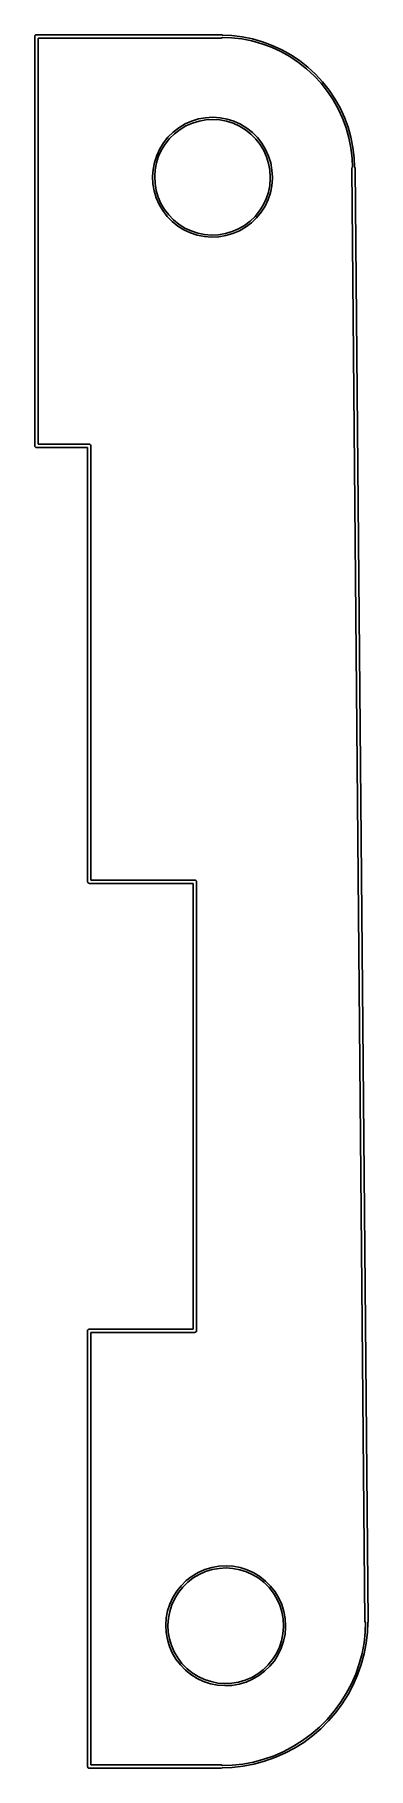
# Model space of a CAD drawing. Extents: x 250.6 to 265.6, y -95.9 to -17.8.
import ezdxf

# ---------------------------------------------------------------- set-up
doc = ezdxf.new("R2010")
doc.units = 0
doc.layers.add('BLACK', color=7, linetype='CONTINUOUS')

msp = doc.modelspace()

# ---------------------------------------------------------------- linework, layer by layer
at = {"layer": 'BLACK', "linetype": 'CONTINUOUS'}
for p, q in [((250.552, -17.8594), (250.553, -17.8496)), ((250.552, -36.3141), (250.552, -17.8594)), ((250.553, -17.8464), (250.555, -17.8435)), ((250.553, -17.8496), (250.553, -17.8464)), ((250.555, -17.8435), (250.556, -17.8337)), ((250.556, -17.8337), (250.569, -17.8188)), ((250.569, -17.8188), (250.579, -17.8019)), ((250.579, -17.8019), (250.585, -17.7996)), ((250.585, -17.7996), (250.589, -17.7944)), ((250.589, -17.7944), (250.608, -17.7911)), ((250.608, -17.7911), (250.627, -17.7844)), ((250.627, -17.7844), (258.961, -17.7844)), ((258.961, -17.9344), (250.702, -17.9344)), ((250.702, -17.9344), (250.702, -36.2391)), ((258.961, -17.7844), (258.987, -17.7889)), ((259.009, -17.9168), (258.961, -17.9344)), ((258.987, -17.7889), (259.014, -17.8115)), ((259.015, -17.907), (259.009, -17.9168)), ((259.014, -17.8115), (259.432, -17.8279)), ((259.425, -17.923), (259.015, -17.907)), ((259.885, -17.9776), (259.425, -17.923)), ((259.432, -17.8279), (259.9, -17.8833)), ((259.9, -17.8833), (260.363, -17.9752)), ((260.34, -18.0681), (259.885, -17.9776)), ((260.787, -18.194), (260.34, -18.0681)), ((260.363, -17.9752), (260.816, -18.1032)), ((261.222, -18.3545), (260.787, -18.194)), ((260.816, -18.1032), (261.258, -18.2663)), ((261.643, -18.5487), (261.222, -18.3545)), ((261.258, -18.2663), (261.687, -18.4637)), ((262.048, -18.7754), (261.643, -18.5487)), ((261.687, -18.4637), (262.098, -18.694)), ((262.098, -18.694), (262.49, -18.9559)), ((262.434, -19.0331), (262.048, -18.7754)), ((262.798, -19.3203), (262.434, -19.0331)), ((262.49, -18.9559), (262.86, -19.2477)), ((263.139, -19.6351), (262.798, -19.3203)), ((262.86, -19.2477), (263.206, -19.5677)), ((263.453, -19.9758), (263.139, -19.6351)), ((263.206, -19.5677), (263.526, -19.9138)), ((263.741, -20.3401), (263.453, -19.9758)), ((263.526, -19.9138), (263.818, -20.284)), ((263.818, -20.284), (264.08, -20.6759)), ((263.998, -20.7258), (263.741, -20.3401)), ((264.225, -21.1305), (263.998, -20.7258)), ((264.08, -20.6759), (264.31, -21.0871)), ((264.31, -21.0871), (264.507, -21.5152)), ((257.047, -21.9764), (257.326, -21.8103)), ((257.326, -21.8103), (257.623, -21.6789)), ((257.656, -21.7681), (257.369, -21.8949)), ((257.623, -21.6789), (257.934, -21.5841)), ((257.956, -21.6767), (257.656, -21.7681)), ((257.934, -21.5841), (258.254, -21.5274)), ((258.265, -21.622), (257.956, -21.6767)), ((258.254, -21.5274), (258.578, -21.5096)), ((258.578, -21.6048), (258.265, -21.622)), ((258.578, -21.5096), (258.903, -21.5308)), ((258.891, -21.6253), (258.578, -21.6048)), ((259.199, -21.6832), (258.891, -21.6253)), ((258.903, -21.5308), (259.222, -21.5909)), ((259.498, -21.7778), (259.199, -21.6832)), ((259.222, -21.5909), (259.532, -21.6889)), ((259.783, -21.9075), (259.498, -21.7778)), ((259.532, -21.6889), (259.828, -21.8234)), ((259.828, -21.8234), (260.105, -21.9924)), ((264.419, -21.5517), (264.225, -21.1305)), ((264.58, -21.9869), (264.419, -21.5517)), ((264.507, -21.5152), (264.67, -21.9574)), ((256.185, -22.9336), (256.355, -22.657)), ((256.355, -22.657), (256.558, -22.4029)), ((256.628, -22.4666), (256.433, -22.7118)), ((256.558, -22.4029), (256.789, -22.1749)), ((256.852, -22.2467), (256.628, -22.4666)), ((256.789, -22.1749), (257.047, -21.9764)), ((257.1, -22.0552), (256.852, -22.2467)), ((257.369, -21.8949), (257.1, -22.0552)), ((260.051, -22.0706), (259.783, -21.9075)), ((260.297, -22.2647), (260.051, -22.0706)), ((260.105, -21.9924), (260.36, -22.1936)), ((260.518, -22.487), (260.297, -22.2647)), ((260.36, -22.1936), (260.589, -22.424)), ((260.711, -22.7342), (260.518, -22.487)), ((260.589, -22.424), (260.789, -22.6802)), ((264.706, -22.4334), (264.58, -21.9869)), ((264.67, -21.9574), (264.798, -22.4111)), ((264.796, -22.8884), (264.706, -22.4334)), ((264.798, -22.4111), (264.89, -22.8734)), ((255.949, -23.5381), (256.049, -23.2287)), ((256.137, -23.2633), (256.041, -23.5617)), ((256.049, -23.2287), (256.185, -22.9336)), ((256.269, -22.9786), (256.137, -23.2633)), ((256.433, -22.7118), (256.269, -22.9786)), ((260.872, -23.0027), (260.711, -22.7342)), ((260.789, -22.6802), (260.957, -22.9586)), ((261.001, -23.2888), (260.872, -23.0027)), ((260.957, -22.9586), (261.09, -23.2551)), ((261.094, -23.5882), (261.001, -23.2888)), ((261.09, -23.2551), (261.186, -23.5655)), ((264.851, -23.349), (264.796, -22.8884)), ((264.867, -23.7593), (264.851, -23.349)), ((264.89, -22.8734), (264.946, -23.3415)), ((264.946, -23.3415), (264.962, -23.7586)), ((255.864, -24.1812), (255.887, -23.8571)), ((255.864, -24.1822), (255.864, -24.1812)), ((255.88, -24.5058), (255.864, -24.1822)), ((255.887, -23.8571), (255.949, -23.5381)), ((255.982, -23.8695), (255.96, -24.1822)), ((255.96, -24.1822), (255.975, -24.4954)), ((256.041, -23.5617), (255.982, -23.8695)), ((261.15, -23.8966), (261.094, -23.5882)), ((261.169, -24.2095), (261.15, -23.8966)), ((261.168, -24.2641), (261.169, -24.2095)), ((261.186, -23.5655), (261.245, -23.8852)), ((261.245, -23.8852), (261.264, -24.2095)), ((261.264, -24.2095), (261.264, -24.2661)), ((264.839, -23.8132), (264.844, -23.7875)), ((265.435, -89.2976), (264.839, -23.8132)), ((264.844, -23.7875), (264.867, -23.7593)), ((264.962, -23.7586), (264.971, -23.7638)), ((264.971, -23.7638), (264.989, -23.8118)), ((264.989, -23.8118), (265.585, -89.2963)), ((255.935, -24.8261), (255.88, -24.5058)), ((256.029, -25.1374), (255.935, -24.8261)), ((255.975, -24.4954), (256.028, -24.8043)), ((256.028, -24.8043), (256.118, -25.1047)), ((260.981, -25.1811), (261.08, -24.8837)), ((261.172, -24.9083), (261.069, -25.2166)), ((261.08, -24.8837), (261.143, -24.5765)), ((261.143, -24.5765), (261.168, -24.2641)), ((261.237, -24.59), (261.172, -24.9083)), ((261.264, -24.2661), (261.237, -24.59)), ((256.158, -25.4353), (256.029, -25.1374)), ((256.118, -25.1047), (256.243, -25.3921)), ((256.323, -25.7154), (256.158, -25.4353)), ((256.243, -25.3921), (256.402, -25.6623)), ((256.52, -25.9738), (256.323, -25.7154)), ((256.402, -25.6623), (256.592, -25.9115)), ((260.482, -25.9726), (260.679, -25.7295)), ((260.679, -25.7295), (260.847, -25.4644)), ((260.93, -25.5103), (260.757, -25.7851)), ((260.847, -25.4644), (260.981, -25.1811)), ((261.069, -25.2166), (260.93, -25.5103)), ((256.747, -26.2065), (256.52, -25.9738)), ((256.592, -25.9115), (256.811, -26.1361)), ((257, -26.4104), (256.747, -26.2065)), ((256.811, -26.1361), (257.055, -26.3327)), ((257.276, -26.5823), (257, -26.4104)), ((257.055, -26.3327), (257.321, -26.4986)), ((257.321, -26.4986), (257.605, -26.6314)), ((259.446, -26.6603), (259.735, -26.5365)), ((259.735, -26.5365), (260.006, -26.3791)), ((260.058, -26.4584), (259.777, -26.6216)), ((260.006, -26.3791), (260.256, -26.1902)), ((260.318, -26.2626), (260.058, -26.4584)), ((260.256, -26.1902), (260.482, -25.9726)), ((260.552, -26.0371), (260.318, -26.2626)), ((260.757, -25.7851), (260.552, -26.0371)), ((257.57, -26.7199), (257.276, -26.5823)), ((257.879, -26.8211), (257.57, -26.7199)), ((257.605, -26.6314), (257.903, -26.729)), ((258.198, -26.8845), (257.879, -26.8211)), ((257.903, -26.729), (258.211, -26.7902)), ((258.522, -26.9092), (258.198, -26.8845)), ((258.211, -26.7902), (258.523, -26.814)), ((258.846, -26.8947), (258.522, -26.9092)), ((258.523, -26.814), (258.836, -26.8)), ((258.836, -26.8), (259.146, -26.7485)), ((259.167, -26.8414), (258.846, -26.8947)), ((259.146, -26.7485), (259.446, -26.6603)), ((259.479, -26.7499), (259.167, -26.8414)), ((259.777, -26.6216), (259.479, -26.7499)), ((250.558, -36.3324), (250.552, -36.3141)), ((250.562, -36.3516), (250.558, -36.3324)), ((250.567, -36.3559), (250.562, -36.3516)), ((250.569, -36.3623), (250.567, -36.3559)), ((250.586, -36.372), (250.569, -36.3623)), ((250.601, -36.3846), (250.586, -36.372)), ((250.611, -36.3863), (250.601, -36.3846)), ((250.614, -36.388), (250.611, -36.3863)), ((250.617, -36.3874), (250.614, -36.388)), ((250.627, -36.3891), (250.617, -36.3874)), ((252.933, -36.3891), (250.627, -36.3891)), ((250.702, -36.2391), (253.008, -36.2391)), ((252.933, -55.9594), (252.933, -36.3891)), ((253.008, -36.2391), (253.018, -36.2408)), ((253.018, -36.2408), (253.021, -36.2402)), ((253.021, -36.2402), (253.024, -36.2419)), ((253.024, -36.2419), (253.034, -36.2436)), ((253.034, -36.2436), (253.049, -36.2561)), ((253.049, -36.2561), (253.065, -36.2659)), ((253.065, -36.2659), (253.068, -36.2722)), ((253.068, -36.2722), (253.073, -36.2766)), ((253.073, -36.2766), (253.076, -36.2958)), ((253.076, -36.2958), (253.083, -36.3141)), ((253.083, -36.3141), (253.083, -55.8844)), ((252.94, -55.9777), (252.933, -55.9594)), ((252.943, -55.9969), (252.94, -55.9777)), ((252.948, -56.0013), (252.943, -55.9969)), ((252.951, -56.0076), (252.948, -56.0013)), ((252.967, -56.0174), (252.951, -56.0076)), ((252.982, -56.0299), (252.967, -56.0174)), ((252.992, -56.0316), (252.982, -56.0299)), ((252.995, -56.0333), (252.992, -56.0316)), ((252.998, -56.0327), (252.995, -56.0333)), ((253.008, -56.0344), (252.998, -56.0327)), ((257.696, -56.0344), (253.008, -56.0344)), ((253.083, -55.8844), (257.771, -55.8844)), ((257.696, -76.1251), (257.696, -56.0344)), ((257.771, -55.8844), (257.78, -55.8861)), ((257.78, -55.8861), (257.784, -55.8856)), ((257.784, -55.8856), (257.786, -55.8872)), ((257.786, -55.8872), (257.796, -55.8889)), ((257.796, -55.8889), (257.811, -55.9015)), ((257.811, -55.9015), (257.828, -55.9112)), ((257.828, -55.9112), (257.83, -55.9176)), ((257.83, -55.9176), (257.835, -55.9219)), ((257.835, -55.9219), (257.839, -55.9411)), ((257.839, -55.9411), (257.846, -55.9594)), ((257.846, -55.9594), (257.846, -76.2001)), ((252.933, -76.2001), (252.935, -76.1903)), ((252.933, -95.8454), (252.933, -76.2001)), ((252.934, -76.187), (252.936, -76.1842)), ((252.935, -76.1903), (252.934, -76.187)), ((252.936, -76.1842), (252.938, -76.1744)), ((252.938, -76.1744), (252.95, -76.1595)), ((252.95, -76.1595), (252.96, -76.1426)), ((252.96, -76.1426), (252.966, -76.1403)), ((252.966, -76.1403), (252.971, -76.1351)), ((252.971, -76.1351), (252.99, -76.1317)), ((252.99, -76.1317), (253.008, -76.1251)), ((253.008, -76.1251), (257.696, -76.1251)), ((257.771, -76.2751), (253.083, -76.2751)), ((253.083, -76.2751), (253.083, -95.7704)), ((257.789, -76.2684), (257.771, -76.2751)), ((257.808, -76.265), (257.789, -76.2684)), ((257.812, -76.2598), (257.808, -76.265)), ((257.819, -76.2575), (257.812, -76.2598)), ((257.828, -76.2406), (257.819, -76.2575)), ((257.841, -76.2257), (257.828, -76.2406)), ((257.843, -76.216), (257.841, -76.2257)), ((257.844, -76.2131), (257.843, -76.216)), ((257.846, -76.2001), (257.844, -76.2098)), ((257.844, -76.2098), (257.844, -76.2131)), ((257.153, -87.6883), (257.384, -87.4603)), ((257.384, -87.4603), (257.642, -87.2618)), ((257.695, -87.3406), (257.447, -87.5321)), ((257.642, -87.2618), (257.921, -87.0957)), ((257.964, -87.1803), (257.695, -87.3406)), ((257.921, -87.0957), (258.218, -86.9643)), ((258.251, -87.0536), (257.964, -87.1803)), ((258.218, -86.9643), (258.529, -86.8696)), ((258.551, -86.9622), (258.251, -87.0536)), ((258.529, -86.8696), (258.849, -86.8128)), ((258.86, -86.9075), (258.551, -86.9622)), ((258.849, -86.8128), (259.173, -86.795)), ((259.173, -86.8902), (258.86, -86.9075)), ((259.173, -86.795), (259.498, -86.8162)), ((259.486, -86.9107), (259.173, -86.8902)), ((259.794, -86.9687), (259.486, -86.9107)), ((259.498, -86.8162), (259.817, -86.8763)), ((260.093, -87.0632), (259.794, -86.9687)), ((259.817, -86.8763), (260.127, -86.9743)), ((260.378, -87.193), (260.093, -87.0632)), ((260.127, -86.9743), (260.423, -87.1088)), ((260.646, -87.3561), (260.378, -87.193)), ((260.423, -87.1088), (260.7, -87.2778)), ((260.892, -87.5501), (260.646, -87.3561)), ((260.7, -87.2778), (260.955, -87.479)), ((260.955, -87.479), (261.184, -87.7094)), ((256.644, -88.5142), (256.78, -88.2191)), ((256.864, -88.2641), (256.732, -88.5488)), ((256.78, -88.2191), (256.95, -87.9424)), ((257.028, -87.9972), (256.864, -88.2641)), ((256.95, -87.9424), (257.153, -87.6883)), ((257.223, -87.752), (257.028, -87.9972)), ((257.447, -87.5321), (257.223, -87.752)), ((261.113, -87.7724), (260.892, -87.5501)), ((261.306, -88.0196), (261.113, -87.7724)), ((261.184, -87.7094), (261.384, -87.9657)), ((261.467, -88.2882), (261.306, -88.0196)), ((261.384, -87.9657), (261.552, -88.2441)), ((261.596, -88.5742), (261.467, -88.2882)), ((261.552, -88.2441), (261.685, -88.5406)), ((256.482, -89.1425), (256.544, -88.8235)), ((256.544, -88.8235), (256.644, -88.5142)), ((256.636, -88.8472), (256.577, -89.155)), ((256.732, -88.5488), (256.636, -88.8472)), ((261.689, -88.8736), (261.596, -88.5742)), ((261.685, -88.5406), (261.781, -88.8509)), ((261.745, -89.182), (261.689, -88.8736)), ((261.781, -88.8509), (261.84, -89.1706)), ((256.459, -89.4667), (256.482, -89.1425)), ((256.459, -89.4677), (256.459, -89.4667)), ((256.475, -89.7912), (256.459, -89.4677)), ((256.53, -90.1115), (256.475, -89.7912)), ((256.577, -89.155), (256.555, -89.4677)), ((256.555, -89.4677), (256.57, -89.7808)), ((256.57, -89.7808), (256.623, -90.0897)), ((261.738, -89.862), (261.763, -89.5495)), ((261.764, -89.495), (261.745, -89.182)), ((261.763, -89.5495), (261.764, -89.495)), ((261.859, -89.5515), (261.832, -89.8754)), ((261.84, -89.1706), (261.859, -89.495)), ((261.859, -89.495), (261.859, -89.5515)), ((265.392, -90.2662), (265.446, -89.7829)), ((265.453, -89.3457), (265.435, -89.2976)), ((265.446, -89.7829), (265.462, -89.3511)), ((265.462, -89.3511), (265.453, -89.3457)), ((265.541, -89.7901), (265.486, -90.2804)), ((265.558, -89.3495), (265.541, -89.7901)), ((265.58, -89.322), (265.558, -89.3495)), ((265.585, -89.2963), (265.58, -89.322)), ((256.624, -90.4228), (256.53, -90.1115)), ((256.623, -90.0897), (256.713, -90.3901)), ((256.753, -90.7207), (256.624, -90.4228)), ((256.713, -90.3901), (256.838, -90.6775)), ((261.442, -90.7498), (261.576, -90.4665)), ((261.664, -90.502), (261.525, -90.7957)), ((261.576, -90.4665), (261.675, -90.1691)), ((261.767, -90.1938), (261.664, -90.502)), ((261.675, -90.1691), (261.738, -89.862)), ((261.832, -89.8754), (261.767, -90.1938)), ((265.301, -90.744), (265.392, -90.2662)), ((265.486, -90.2804), (265.394, -90.7652)), ((256.918, -91.0009), (256.753, -90.7207)), ((256.838, -90.6775), (256.997, -90.9477)), ((257.115, -91.2592), (256.918, -91.0009)), ((256.997, -90.9477), (257.187, -91.1969)), ((257.342, -91.492), (257.115, -91.2592)), ((257.187, -91.1969), (257.406, -91.4215)), ((260.851, -91.4756), (261.077, -91.258)), ((261.147, -91.3225), (260.913, -91.548)), ((261.077, -91.258), (261.274, -91.0149)), ((261.352, -91.0705), (261.147, -91.3225)), ((261.274, -91.0149), (261.442, -90.7498)), ((261.525, -90.7957), (261.352, -91.0705)), ((265.015, -91.6728), (265.175, -91.2137)), ((265.266, -91.2419), (265.103, -91.7076)), ((265.175, -91.2137), (265.301, -90.744)), ((265.394, -90.7652), (265.266, -91.2419)), ((257.595, -91.6958), (257.342, -91.492)), ((257.406, -91.4215), (257.65, -91.6182)), ((257.871, -91.8678), (257.595, -91.6958)), ((257.65, -91.6182), (257.916, -91.7841)), ((258.165, -92.0053), (257.871, -91.8678)), ((257.916, -91.7841), (258.2, -91.9168)), ((258.474, -92.1066), (258.165, -92.0053)), ((258.2, -91.9168), (258.498, -92.0144)), ((258.793, -92.17), (258.474, -92.1066)), ((258.498, -92.0144), (258.806, -92.0756)), ((259.117, -92.1946), (258.793, -92.17)), ((258.806, -92.0756), (259.118, -92.0994)), ((259.441, -92.1802), (259.117, -92.1946)), ((259.118, -92.0994), (259.431, -92.0854)), ((259.431, -92.0854), (259.741, -92.034)), ((259.762, -92.1268), (259.441, -92.1802)), ((259.741, -92.034), (260.041, -91.9457)), ((260.074, -92.0353), (259.762, -92.1268)), ((260.041, -91.9457), (260.33, -91.822)), ((260.372, -91.9071), (260.074, -92.0353)), ((260.33, -91.822), (260.601, -91.6645)), ((260.653, -91.7438), (260.372, -91.9071)), ((260.601, -91.6645), (260.851, -91.4756)), ((260.913, -91.548), (260.653, -91.7438)), ((264.593, -92.5485), (264.82, -92.1185)), ((264.906, -92.1599), (264.676, -92.5962)), ((264.82, -92.1185), (265.015, -91.6728)), ((265.103, -91.7076), (264.906, -92.1599)), ((264.045, -93.3515), (264.334, -92.9602)), ((264.334, -92.9602), (264.593, -92.5485)), ((264.676, -92.5962), (264.413, -93.014)), ((263.384, -94.064), (263.728, -93.7201)), ((263.728, -93.7201), (264.045, -93.3515)), ((264.12, -93.411), (263.798, -93.785)), ((264.413, -93.014), (264.12, -93.411)), ((262.624, -94.67), (263.016, -94.3812)), ((263.075, -94.4558), (262.678, -94.7489)), ((263.016, -94.3812), (263.384, -94.064)), ((263.449, -94.134), (263.075, -94.4558)), ((263.798, -93.785), (263.449, -94.134)), ((261.337, -95.3504), (261.783, -95.156)), ((261.824, -95.242), (261.372, -95.4393)), ((261.783, -95.156), (262.213, -94.9287)), ((262.26, -95.0114), (261.824, -95.242)), ((262.213, -94.9287), (262.624, -94.67)), ((262.678, -94.7489), (262.26, -95.0114)), ((252.94, -95.8637), (252.933, -95.8454)), ((252.943, -95.8829), (252.94, -95.8637)), ((252.948, -95.8872), (252.943, -95.8829)), ((252.951, -95.8936), (252.948, -95.8872)), ((252.967, -95.9033), (252.951, -95.8936)), ((252.982, -95.9159), (252.967, -95.9033)), ((252.992, -95.9176), (252.982, -95.9159)), ((252.995, -95.9193), (252.992, -95.9176)), ((252.998, -95.9187), (252.995, -95.9193)), ((253.008, -95.9204), (252.998, -95.9187)), ((258.961, -95.9204), (253.008, -95.9204)), ((253.083, -95.7704), (258.961, -95.7704)), ((258.961, -95.7704), (258.987, -95.7749)), ((259.009, -95.9028), (258.961, -95.9204)), ((258.987, -95.7749), (259.014, -95.798)), ((259.015, -95.8934), (259.009, -95.9028)), ((259.014, -95.798), (259.447, -95.7818)), ((259.454, -95.8769), (259.015, -95.8934)), ((259.447, -95.7818), (259.93, -95.7273)), ((259.945, -95.8217), (259.454, -95.8769)), ((259.93, -95.7273), (260.408, -95.6369)), ((260.429, -95.73), (259.945, -95.8217)), ((260.408, -95.6369), (260.878, -95.511)), ((260.906, -95.6023), (260.429, -95.73)), ((260.878, -95.511), (261.337, -95.3504)), ((261.372, -95.4393), (260.906, -95.6023))]:
    msp.add_line(p, q, dxfattribs=at)

doc.saveas('drawing.dxf')
